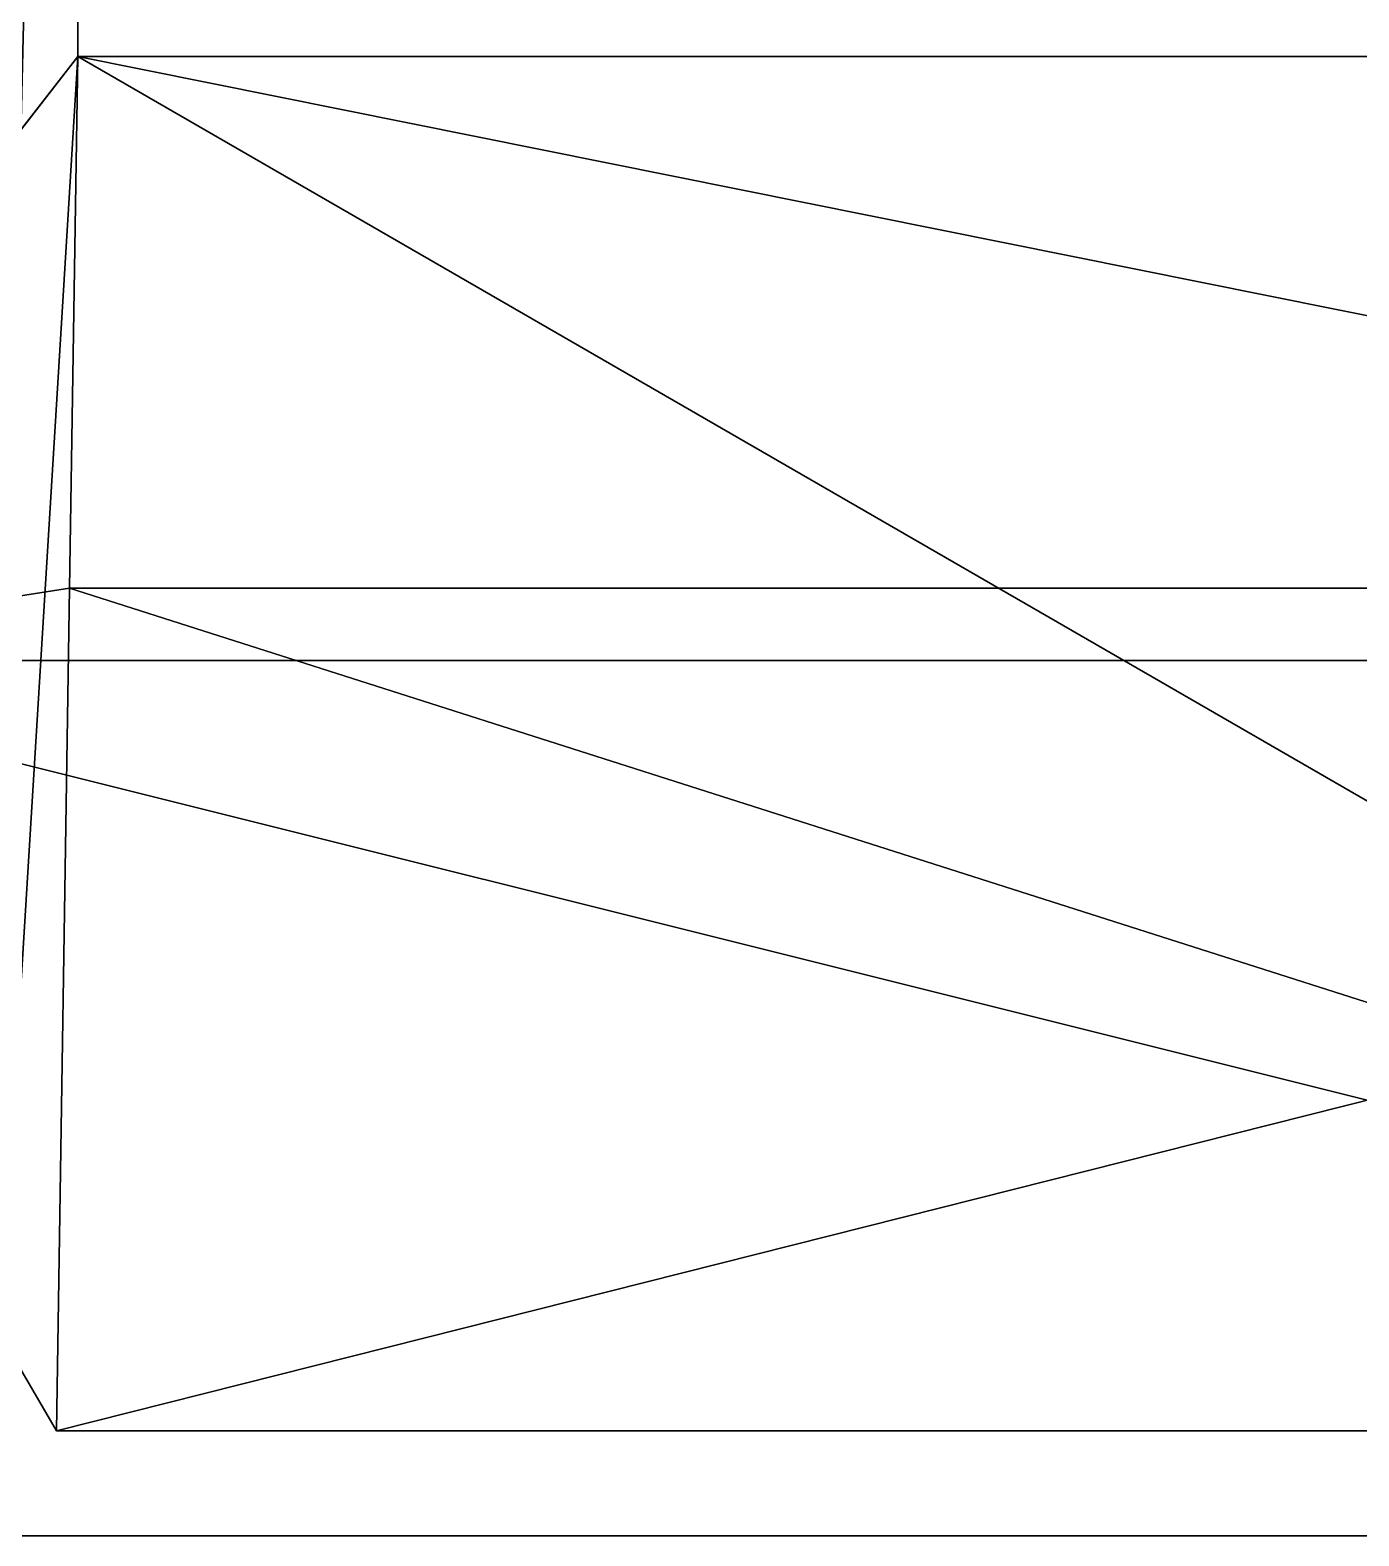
# Model space of a CAD drawing. Extents: x -1.5 to 1.5, y -1.5 to 1.5.
# Drawn here: x -0.759 to 0, y -1.5 to -0.64 of the extents above; entities that cross this region are included whole.
import ezdxf

# ---------------------------------------------------------------- set-up
doc = ezdxf.new("R2010")
doc.units = 0
doc.layers.get('0').update_dxf_attribs({"color": 13, "linetype": 'CONTINUOUS'})

msp = doc.modelspace()

# ---------------------------------------------------------------- linework, layer by layer
at = {"color": 73}
for p, q in [((-0.73151, -0.65496), (-0.73151, 1.5)), ((-0.73151, -0.65496, 0.25), (-0.73151, 0.65496, 0.25)), ((-0.78357, -0.72185), (-0.73151, -0.65496)), ((-0.73626, -0.95867, 0.27855), (-0.73151, -0.65496)), ((-0.73626, -0.95867, 0.27855), (-0.73151, -0.65496, 0.25)), ((-0.73151, -0.65496, 0.25), (0.73151, -0.65496, 0.25)), ((-0.73151, -0.65496), (-0.73151, -0.65496, 0.25)), ((-0.74378, -1.44, 0.72), (-0.73626, -0.95867, 0.27855)), ((-0.73626, -0.95867, 0.27855), (0.77882, -0.95867, 0.27855)), ((-1, -1, 1), (1, -1, 1)), ((-1, -1, 1), (-0.74378, -1.44, 0.72)), ((-0.74378, -1.44, 0.72), (0.7713, -1.44, 0.72)), ((-1, -1.5, 1), (1, -1.5, 1)), ((-0.78357, -1.5, 0.25), (0.73151, -1.5, 0.25))]:
    msp.add_line(p, q, dxfattribs=at)
msp.add_line((-1, -1, 1), (-0.73151, -0.65496))

# ---------------------------------------------------------------- meshes
mesh = msp.add_polyface(dxfattribs=at)
corners = [(-1, 1.5), (-0.78357, 0.65496), (-1, 1), (-0.73151, 1.5), (-0.78357, -0.72185), (-0.73151, -0.65496)]
mesh.append_faces([[corners[k] for k in face] for face in [(0, 1, 2), (4, 3, 5)]], dxfattribs={"vtx0": -1, "color": 73})
mesh.append_faces([[corners[k] for k in face] for face in [(1, 3, 4)]], dxfattribs={"vtx0": -1, "vtx1": -1, "color": 73})
mesh.append_faces([[corners[k] for k in face] for face in [(1, 0, 3)]], dxfattribs={"vtx0": -1, "vtx2": -1, "color": 73})
mesh = msp.add_polyface(dxfattribs=at)
corners = [(-0.73151, 1.5), (-0.73151, -0.65496, 0.25), (-0.73151, -0.65496), (-0.73151, 0.65496, 0.25), (-0.73151, 1.5, 0.25)]
mesh.append_faces([[corners[k] for k in face] for face in [(0, 1, 2), (3, 0, 4)]], dxfattribs={"vtx0": -1, "color": 73})
mesh.append_faces([[corners[k] for k in face] for face in [(1, 0, 3)]], dxfattribs={"vtx0": -1, "vtx1": -1, "color": 73})
mesh = msp.add_polyface(dxfattribs=at)
corners = [(-0.73151, 1.5, 0.25), (0.73151, 0.65496, 0.25), (-0.73151, 0.65496, 0.25), (0.78357, 1.5, 0.25), (0.73151, -0.65496, 0.25), (0.78357, -0.65496, 0.25)]
mesh.append_faces([[corners[k] for k in face] for face in [(0, 1, 2), (4, 3, 5)]], dxfattribs={"vtx0": -1, "color": 73})
mesh.append_faces([[corners[k] for k in face] for face in [(1, 3, 4)]], dxfattribs={"vtx0": -1, "vtx1": -1, "color": 73})
mesh.append_faces([[corners[k] for k in face] for face in [(1, 0, 3)]], dxfattribs={"vtx0": -1, "vtx2": -1, "color": 73})
mesh = msp.add_polyface(dxfattribs=at)
corners = [(-1.5, -1, 1), (-1, 1, 1), (-1.5, 1, 1), (-1, -1, 1), (1, -1, 1), (1, 1, 1), (1.5, 1, 1), (1.5, -1, 1)]
mesh.append_faces([[corners[k] for k in face] for face in [(0, 1, 2), (6, 4, 7)]], dxfattribs={"vtx0": -1, "color": 73})
mesh.append_faces([[corners[k] for k in face] for face in [(1, 4, 5), (5, 4, 6)]], dxfattribs={"vtx0": -1, "vtx1": -1, "color": 73})
mesh.append_faces([[corners[k] for k in face] for face in [(1, 0, 3), (1, 3, 4)]], dxfattribs={"vtx0": -1, "vtx2": -1, "color": 73})
mesh = msp.add_polyface(dxfattribs=at)
corners = [(-0.73151, 0.65496, 0.25), (-0.78357, -1.5, 0.25), (-0.78357, 0.65496, 0.25), (-0.73151, -0.65496, 0.25), (0.73151, -1.5, 0.25), (0.73151, -0.65496, 0.25)]
mesh.append_faces([[corners[k] for k in face] for face in [(0, 1, 2), (4, 3, 5)]], dxfattribs={"vtx0": -1, "color": 73})
mesh.append_faces([[corners[k] for k in face] for face in [(1, 0, 3), (3, 4, 1)]], dxfattribs={"vtx0": -1, "vtx2": -1, "color": 73})
mesh = msp.add_polyface(dxfattribs=at)
corners = [(-0.73151, 0.65496, 0.25), (0.73151, -0.65496, 0.25), (-0.73151, -0.65496, 0.25), (0.73151, 0.65496, 0.25)]
mesh.append_faces([[corners[k] for k in face] for face in [(0, 1, 2), (1, 0, 3)]], dxfattribs={"vtx0": -1, "color": 73})
mesh = msp.add_polyface(dxfattribs=at)
corners = [(-0.78357, -0.72185), (-1, -1, 0.00044), (-1, -1), (-1, -1, 1), (-0.73151, -0.65496)]
mesh.append_faces([[corners[k] for k in face] for face in [(0, 1, 2), (3, 0, 4)]], dxfattribs={"vtx0": -1, "color": 73})
mesh.append_faces([[corners[k] for k in face] for face in [(1, 0, 3)]], dxfattribs={"vtx0": -1, "vtx1": -1, "color": 73})
mesh = msp.add_polyface(dxfattribs=at)
corners = [(-1, -1, 1), (-0.73626, -0.95867, 0.27855), (-0.74378, -1.44, 0.72), (-0.73151, -0.65496)]
mesh.append_faces([[corners[k] for k in face] for face in [(0, 1, 2), (1, 0, 3)]], dxfattribs={"vtx0": -1, "color": 73})
mesh = msp.add_polyface(dxfattribs=at)
corners = [(-0.73151, -0.65496, 0.25), (0.77882, -0.95867, 0.27855), (-0.73626, -0.95867, 0.27855), (0.73151, -0.65496, 0.25), (0.78357, -0.65496, 0.25)]
mesh.append_faces([[corners[k] for k in face] for face in [(0, 1, 2), (1, 3, 4)]], dxfattribs={"vtx0": -1, "color": 73})
mesh.append_faces([[corners[k] for k in face] for face in [(1, 0, 3)]], dxfattribs={"vtx0": -1, "vtx2": -1, "color": 73})
mesh = msp.add_polyface(dxfattribs=at)
corners = [(-0.73151, -0.65496, 0.25), (-0.73626, -0.95867, 0.27855), (-0.73151, -0.65496)]
mesh.append_faces([[corners[k] for k in face] for face in [(0, 1, 2)]], dxfattribs={"color": 73})
mesh = msp.add_polyface(dxfattribs=at)
corners = [(-0.73626, -0.95867, 0.27855), (0.7713, -1.44, 0.72), (-0.74378, -1.44, 0.72), (0.77882, -0.95867, 0.27855)]
mesh.append_faces([[corners[k] for k in face] for face in [(0, 1, 2), (1, 0, 3)]], dxfattribs={"vtx0": -1, "color": 73})
mesh = msp.add_polyface(dxfattribs=at)
corners = [(-0.74378, -1.44, 0.72), (1, -1, 1), (-1, -1, 1), (0.7713, -1.44, 0.72)]
mesh.append_faces([[corners[k] for k in face] for face in [(0, 1, 2), (1, 0, 3)]], dxfattribs={"vtx0": -1, "color": 73})
mesh = msp.add_polyface(dxfattribs=at)
corners = [(1, -1.5, 1), (-1, -1, 1), (-1, -1.5, 1), (1, -1, 1)]
mesh.append_faces([[corners[k] for k in face] for face in [(0, 1, 2), (1, 0, 3)]], dxfattribs={"vtx0": -1, "color": 73})
mesh = msp.add_polyface(dxfattribs=at)
corners = [(1, -1.5, 0.5), (0.73151, -1.5), (1, -1.5), (0.73151, -1.5, 0.25), (-0.78357, -1.5, 0.25), (-1, -1.5), (-0.78357, -1.5), (-1, -1.5, 0.5), (1, -1.5, 1), (-1, -1.5, 1)]
mesh.append_faces([[corners[k] for k in face] for face in [(0, 1, 2), (4, 5, 6), (7, 8, 9)]], dxfattribs={"vtx0": -1, "color": 73})
mesh.append_faces([[corners[k] for k in face] for face in [(1, 0, 3), (3, 0, 4), (5, 4, 7)]], dxfattribs={"vtx0": -1, "vtx1": -1, "color": 73})
mesh.append_faces([[corners[k] for k in face] for face in [(7, 4, 0)]], dxfattribs={"vtx0": -1, "vtx1": -1, "vtx2": -1, "color": 73})
mesh.append_faces([[corners[k] for k in face] for face in [(7, 0, 8)]], dxfattribs={"vtx0": -1, "vtx2": -1, "color": 73})

doc.saveas('drawing.dxf')
